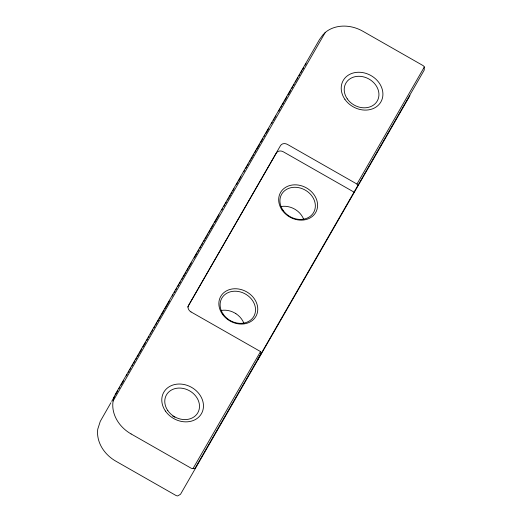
<?xml version="1.0" encoding="UTF-8"?>
<svg xmlns="http://www.w3.org/2000/svg" width="522" height="522" viewBox="0 0 522 522"><rect width="100%" height="100%" fill="white"/><g stroke="black" fill="none" stroke-linecap="round" stroke-linejoin="round"><path stroke-width="0.78" d="M131.107 433.952A33.467 27.783 29.2 0 1 112.98 401.907L114.018 397.138L115.499 393.993L319.555 39.457L322.994 34.765L325.943 31.894A33.467 27.783 29.2 0 1 362.881 31.255L422.748 65.4A3.608 2.995 29.2 0 1 424.242 66.829L424.249 69.915A2.597 1.533 -89.6 0 1 423.994 70.49L257.659 359.684L261.398 353.002L260.537 351.58L191.019 311.934M110.886 402.756L100.27 421.352L97.758 429.156A33.467 27.783 29.2 0 0 115.877 461.2L175.744 495.345A3.608 2.995 29.2 0 0 177.741 495.9L180.397 494.341A2.597 1.514 -31.3 0 0 180.769 493.832L409.555 96.329A2.597 1.514 -31.3 0 0 409.77 95.82L409.816 95.33M111.701 401.34L114.546 396.4M115.355 394.984L117.796 390.75M119.016 388.629L119.832 387.22M121.045 385.099L123.486 380.858M126.331 375.918L127.146 374.502M128.366 372.388L129.175 370.972M129.991 369.563L130.807 368.147M132.02 366.033L132.836 364.617M133.652 363.208L134.872 361.087M135.681 359.671L136.496 358.262M137.306 356.846L138.526 354.732M139.341 353.316L141.782 349.081M142.995 346.96L145.436 342.726M146.656 340.605L147.472 339.196M148.281 337.78L149.096 336.37M150.316 334.25L151.126 332.834M151.941 331.424L152.757 330.015M153.97 327.894L154.786 326.478M155.602 325.069L156.822 322.948M157.631 321.539L158.447 320.123M159.256 318.714L160.476 316.593M161.291 315.184L164.136 310.238M164.945 308.822L169.422 301.057M172.267 296.111L173.076 294.702M174.296 292.581L175.111 291.172M175.921 289.756L176.736 288.346M177.956 286.226L178.765 284.81M179.581 283.4L180.397 281.984M181.617 279.87L182.426 278.454M183.242 277.045L184.462 274.924M185.271 273.515L186.086 272.099M186.896 270.69L188.116 268.569M188.931 267.16L191.372 262.918M194.217 257.972L197.062 253.033M197.871 251.617L198.686 250.208M199.906 248.087L200.716 246.678M201.531 245.262L202.751 243.148M203.567 241.732L204.376 240.322M205.192 238.906L206.412 236.786M207.221 235.376L208.037 233.96M208.846 232.551L210.066 230.43M210.881 229.021L213.322 224.78M214.542 222.666L219.012 214.894M221.857 209.948L222.666 208.539M223.886 206.418L224.701 205.009M225.511 203.593L226.326 202.184M227.546 200.063L228.362 198.654M229.171 197.238L230.391 195.117M231.207 193.708L232.016 192.298M232.832 190.882L234.052 188.762M236.486 184.527L237.706 182.406M238.521 180.997L240.962 176.756M243.807 171.816L244.616 170.4M245.836 168.286L246.652 166.87M247.461 165.461L248.276 164.045M249.496 161.924L250.312 160.515M251.121 159.099L252.341 156.985M253.157 155.569L253.966 154.16M254.782 152.744L256.002 150.63M256.811 149.214L259.656 144.274M260.471 142.858L262.912 138.624M264.132 136.503L264.941 135.087M265.757 133.678L268.602 128.732M271.447 123.792L272.262 122.376M273.476 120.262L274.291 118.846M275.107 117.437L275.916 116.021M278.761 111.075L279.981 108.961M280.797 107.545L281.606 106.136M282.422 104.72L283.642 102.606M284.451 101.19L286.891 96.955M288.111 94.834L290.552 90.6M291.772 88.479L292.581 87.063M293.397 85.654L294.206 84.238M295.426 82.124L296.242 80.708M297.057 79.298L297.866 77.882M299.086 75.768L299.902 74.352M300.711 72.943L301.931 70.822M302.747 69.413L303.556 67.997M113.144 400.955L325.206 32.521M187.685 307.086L276.366 153.011A5.416 4.496 29.2 0 1 283.309 151.798L354.079 192.161M131.107 433.952L190.974 468.097A3.608 2.995 29.2 0 0 192.97 468.652L260.537 351.58M357.811 185.48L356.95 184.057L424.334 66.992M261.398 353.002L195.215 467.993A2.597 1.533 -89.6 0 1 194.876 468.43L193.153 468.652M305.181 65.172L306.133 63.664M356.95 184.057L287.439 144.411A5.416 4.496 29.2 0 0 280.49 145.625L188.559 305.357A5.416 4.496 29.2 0 0 191.019 311.934M235.866 313.644L234.841 313.017A18.414 15.288 29.2 0 0 221.295 310.453M172.762 416.145A18.048 14.981 29.2 0 1 174.877 417.202M235.872 313.65A18.414 15.288 29.2 0 1 243.918 323.359M281.11 206.529A18.414 15.288 29.2 0 1 294.649 209.1L295.68 209.72A18.414 15.288 29.2 0 1 303.732 219.436M167.816 410.599A18.055 14.988 29.2 0 0 197.818 412.772A18.055 14.988 29.2 0 0 180.769 388.107A18.055 14.988 29.2 0 0 167.816 410.599M223.22 314.198A18.414 15.288 29.2 0 0 253.816 316.41A18.414 15.288 29.2 0 0 236.427 291.25A18.414 15.288 29.2 0 0 223.22 314.198M283.035 210.275A18.414 15.288 29.2 0 0 313.631 212.487A18.414 15.288 29.2 0 0 296.242 187.326A18.414 15.288 29.2 0 0 283.035 210.275M222.281 313.996A20.221 16.782 29.2 0 0 255.878 316.423A20.221 16.782 29.2 0 0 236.779 288.796A20.221 16.782 29.2 0 0 222.281 313.996M282.095 210.072A20.221 16.782 29.2 0 0 315.693 212.5A20.221 16.782 29.2 0 0 296.594 184.879A20.221 16.782 29.2 0 0 282.095 210.072M347.261 98.834A18.055 14.988 29.2 0 0 377.256 101A18.055 14.988 29.2 0 0 360.206 76.336A18.055 14.988 29.2 0 0 347.261 98.834M165.448 411.075A21.67 17.983 29.2 0 0 201.446 413.678A21.67 17.983 29.2 0 0 180.984 384.081A21.67 17.983 29.2 0 0 165.448 411.075M344.885 99.31A21.67 17.983 29.2 0 0 380.89 101.914A21.67 17.983 29.2 0 0 360.428 72.31A21.67 17.983 29.2 0 0 344.885 99.31"/></g></svg>
